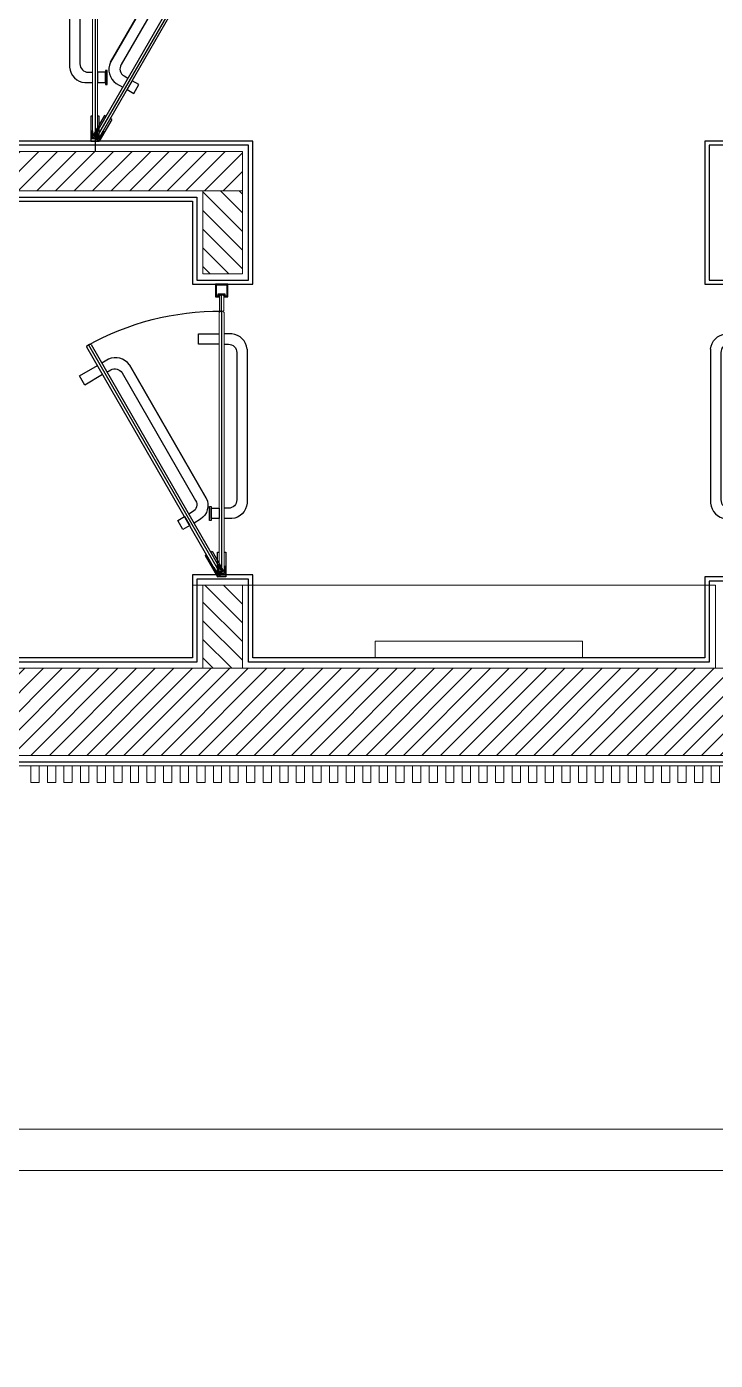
# Model space of a CAD drawing. Header units: millimetres. Extents: x -343543 to 400519, y -115663 to 104219.
# Drawn here: x -305928 to -304268, y 1543 to 4756 of the extents above; entities that cross this region are included whole.
import ezdxf
from ezdxf.xclip import XClip

# ---------------------------------------------------------------- set-up
doc = ezdxf.new("R2010")
doc.units = ezdxf.units.MM
doc.header["$XCLIPFRAME"] = 0
doc.linetypes.add('XREF MAT BANG TUONG XAY$0$CENTER', pattern=[50.8, 31.75, -6.35, 6.35, -6.35])
doc.layers.get('0').update_dxf_attribs({"color": 231, "lineweight": 0})
for name, color, linetype, lineweight in [('A-PATT', 252, 'Continuous', 9), ('A-SYMBOLS', 10, 'Continuous', 13), ('XREF MAT BANG TUONG XAY$0$01.Xref _MB T1$0$A-DOOR', 8, 'Continuous', 9), ('XREF MAT BANG TUONG XAY$0$01.Xref _MB T1$0$A-FNSH', 8, 'Continuous', 9), ('XREF MAT BANG TUONG XAY$0$01.Xref _MB T1$0$A-FURN', 8, 'Continuous', 5), ('XREF MAT BANG TUONG XAY$0$01.Xref _MB T1$0$A-TEXT', 8, 'Continuous', 25), ('XREF MAT BANG TUONG XAY$0$A-GRID', 8, 'XREF MAT BANG TUONG XAY$0$CENTER', 15), ('XREF MAT BANG TUONG XAY$0$A-WALL-INT', 8, 'Continuous', 9)]:
    doc.layers.add(name, color=color, linetype=linetype, lineweight=lineweight)
for name, color, linetype in [('XREF MAT BANG TUONG XAY$0$A-FNSH', 8, 'Continuous'), ('XREF MAT BANG TUONG XAY$0$A-FURN', 8, 'Continuous'), ('XREF MAT BANG TUONG XAY$0$A-PATT', 8, 'Continuous'), ('XREF MAT BANG TUONG XAY$0$FF-FURN', 8, 'Continuous')]:
    doc.layers.add(name, color=color, linetype=linetype)

# ---------------------------------------------------------------- blocks, each defined once
blk = doc.blocks.new('XREF MAT BANG TUONG XAY$0$00.xref_IKIGAI_Truc')
at = {"layer": 'XREF MAT BANG TUONG XAY$0$A-GRID', "color": 8, "ltscale": 20}
blk.add_lwpolyline([(-2907.5, 3000), (42750, 3000)], dxfattribs=at)
blk = doc.blocks.new('*U125')
at = {"layer": 'XREF MAT BANG TUONG XAY$0$01.Xref _MB T1$0$A-FURN', "color": 8}
blk.add_lwpolyline([(-10, -20), (10, -20), (10, 20), (-10, 20)], close=True, dxfattribs=at)
blk = doc.blocks.new('*U126')
at = {"color": 8, "transparency": 16777216}
for p in [(-2680, 0), (-2640, 0), (-2600, 0), (-2560, 0), (-2520, 0), (-2480, 0), (-2440, 0), (-2400, 0), (-2360, 0), (-2320, 0), (-2280, 0), (-2240, 0), (-2200, 0), (-2160, 0), (-2120, 0), (-2080, 0), (-2040, 0), (-2000, 0), (-1960, 0), (-1920, 0), (-1880, 0), (-1840, 0), (-1800, 0), (-1760, 0), (-1720, 0), (-1680, 0), (-1640, 0), (-1600, 0), (-1560, 0), (-1520, 0), (-1480, 0), (-1440, 0), (-1400, 0), (-1360, 0), (-1320, 0), (-1280, 0), (-1240, 0), (-1200, 0), (-1160, 0), (-1120, 0), (-1080, 0), (-1040, 0)]:
    blk.add_blockref('*U125', p, dxfattribs=at)
blk = doc.blocks.new('XREF MAT BANG TUONG XAY$0$01.Xref _MB T1$0$lam nhom T1')
at = {"color": 8}
blk.add_lwpolyline([(8395, 0), (0, 0), (0, -25), (8395, -25)], close=True, dxfattribs=at)
blk.add_blockref('*U126', (8385, -45), dxfattribs=at)
blk = doc.blocks.new('XREF MAT BANG TUONG XAY$0$xref_IKIGAI_Cot')
at = {"layer": 'XREF MAT BANG TUONG XAY$0$A-GRID', "color": 8, "ltscale": 20}
blk.add_lwpolyline([(-2907.5, 3000), (42750, 3000)], dxfattribs=at)
blk = doc.blocks.new('XREF MAT BANG TUONG XAY$0$YLD.Studio-04-126')
at = {"layer": 'XREF MAT BANG TUONG XAY$0$01.Xref _MB T1$0$A-DOOR', "color": 8}
blk.add_lwpolyline([(4.4, -8), (6, -9.6), (6, -637), (3, -640), (-3, -640), (-6, -637), (-6, -9.6), (-4.4, -8)], close=True, dxfattribs=at)
at = {"layer": 'XREF MAT BANG TUONG XAY$0$FF-FURN', "color": 8}
blk.add_line((0, -640), (0, -8), dxfattribs=at)
for points in [[(6, -60), (10, -60), (10, 0), (-10, 0), (-10, -60), (-6, -60)], [(-6, -560.6), (-56, -560.6), (-56, -585.6), (-6, -585.6)]]:
    blk.add_lwpolyline(points, dxfattribs=at)
for points in [[(-6, -25), (-9, -25), (-9, -5), (9, -5), (9, -25), (6, -25), (6, -8), (-6, -8)], [(-29, -136.3), (-29, -170.1), (-25, -170.1), (-25, -136.3)], [(-25, -165.7), (-6, -165.7), (-6, -140.7), (-25, -140.7)]]:
    blk.add_lwpolyline(points, close=True, dxfattribs=at)
for points in [[(61.5, -548.6), (61.5, -177.8, 0.368054), (24.4, -140.7), (6, -140.7)], [(6, -560.6), (16.5, -560.6, 0.414214), (36.5, -540.6), (36.5, -185.7, 0.414214), (16.5, -165.7), (6, -165.7)], [(61.5, -548.6, -0.36855), (24.4, -585.6), (6, -585.6)]]:
    blk.add_lwpolyline(points, format="xyb", dxfattribs=at)
blk = doc.blocks.new('XREF MAT BANG TUONG XAY$0$YLD.Studio-04-132')
at = {"layer": 'XREF MAT BANG TUONG XAY$0$FF-FURN', "color": 8}
blk.add_lwpolyline([(-6, 25), (6, 25), (6, 30), (15, 30), (15, 0), (-15, 0), (-15, 30), (-6, 30), (-6, 25)], dxfattribs=at)
blk.add_lwpolyline([(-8, 23), (8, 23), (8, 28), (13, 28), (13, 2), (-13, 2), (-13, 28), (-8, 28)], close=True, dxfattribs=at)
for centre, start, end in [((-4.8, 30.3), 99.564, 194.9242), ((4.8, 30.3), 345.0758, 80.436)]:
    blk.add_arc(centre, 1.25, start, end, dxfattribs=at)
blk = doc.blocks.new('XREF MAT BANG TUONG XAY$0$YLD.Studio-04-207')
at = {"layer": 'XREF MAT BANG TUONG XAY$0$FF-FURN', "color": 8, "ltscale": 150}
for p, q in [((-40, -52), (-10, 0)), ((-10, 0), (7.3, -10)), ((-321.3, -559.3), (-5.3, -11.9)), ((-22.7, -62), (7.3, -10)), ((-40, -52), (-36.5, -54)), ((-26.1, -60), (-22.7, -62))]:
    blk.add_line(p, q, dxfattribs=at)
for points in [[(-9.1, -9.7), (-11.3, -10.3), (-325, -553.7), (-323.9, -557.8), (-318.7, -560.8), (-314.6, -559.7), (-1.6, -17.5), (-2.7, -13.4)], [(-8.6, -29.7), (-6, -31.2), (4, -13.8), (-11.6, -4.8), (-21.6, -22.2), (-19, -23.7), (-10.5, -8.9), (-0.1, -14.9)]]:
    blk.add_lwpolyline(points, close=True, dxfattribs=at)
at = {"layer": 'XREF MAT BANG TUONG XAY$0$FF-FURN', "color": 8, "ltscale": 100}
blk.add_lwpolyline([(-105.8, -136), (-89.4, -145.5), (-76.9, -123.9), (-93.3, -114.4)], close=True, dxfattribs=at)
at = {"layer": 'XREF MAT BANG TUONG XAY$0$FF-FURN', "color": 8, "ltscale": 150}
for points in [[(-276.4, -493.5), (-267.3, -498.7, 0.414214), (-240, -491.4), (-62.6, -184.1, 0.414214), (-69.9, -156.8), (-79, -151.5)], [(-222.4, -510.8), (-37, -189.7, 0.368054), (-50.6, -139), (-66.5, -129.9)], [(-37, -189.7), (-222.4, -510.8, -0.368054), (-273, -524.3), (-288.9, -515.1)]]:
    blk.add_lwpolyline(points, format="xyb", dxfattribs=at)
at = {"layer": 'XREF MAT BANG TUONG XAY$0$FF-FURN', "color": 8, "ltscale": 100}
blk.add_lwpolyline([(-286.8, -487.5), (-330.1, -462.4), (-342.6, -484.1), (-299.3, -509.1)], dxfattribs=at)
at = {"layer": 'XREF MAT BANG TUONG XAY$0$FF-FURN', "color": 8, "ltscale": 150}
blk.add_arc((-8.5, 1.5), 641.5, 240.5261, 270.7566, dxfattribs=at)
blk = doc.blocks.new('*U221')
at = {"layer": 'XREF MAT BANG TUONG XAY$0$A-PATT'}
h = blk.add_hatch(dxfattribs=at)
h.set_pattern_fill('ANSI31', color=8, scale=10)
h.set_pattern_definition([(45, (39801.808, -11293.564), (-22.45064, 22.45064), [])])
h.paths.add_polyline_path([(-38.7, 47.5), (4316.3, 47.5), (4316.3, -162.5), (-38.7, -162.5)])
at = {"layer": 'XREF MAT BANG TUONG XAY$0$A-WALL-INT', "color": 8}
blk.add_lwpolyline([(-38.7, 47.5), (4316.3, 47.5), (4316.3, -162.5), (-38.7, -162.5)], close=True, dxfattribs=at)
blk = doc.blocks.new('*U222')
at = {"layer": 'XREF MAT BANG TUONG XAY$0$A-PATT'}
h = blk.add_hatch(dxfattribs=at)
h.set_pattern_fill('ANSI31', color=8, scale=10)
h.set_pattern_definition([(45, (36996.79, -11178.564), (-22.45064, 22.45064), [])])
h.paths.add_polyline_path([(-38.7, 47.5), (1511.3, 47.5), (1511.3, -47.5), (-38.7, -47.5)])
at = {"layer": 'XREF MAT BANG TUONG XAY$0$A-WALL-INT', "color": 8}
blk.add_lwpolyline([(-38.7, 47.5), (1511.3, 47.5), (1511.3, -47.5), (-38.7, -47.5)], close=True, dxfattribs=at)
blk = doc.blocks.new('*U223')
at = {"layer": 'XREF MAT BANG TUONG XAY$0$A-PATT'}
h = blk.add_hatch(dxfattribs=at)
h.set_pattern_fill('ANSI31', color=8, scale=10)
h.set_pattern_definition([(45, (35646.79, -11178.564), (-22.45064, 22.45064), [])])
h.paths.add_polyline_path([(-38.7, 47.5), (161.3, 47.5), (161.3, -47.5), (-38.7, -47.5)])
at = {"layer": 'XREF MAT BANG TUONG XAY$0$A-WALL-INT', "color": 8}
blk.add_lwpolyline([(-38.7, 47.5), (161.3, 47.5), (161.3, -47.5), (-38.7, -47.5)], close=True, dxfattribs=at)
blk = doc.blocks.new('XREF MAT BANG TUONG XAY$0$01.Xref _MB T1$0$Phong tam')
at = {"color": 8}
blk.add_line((-1710, 1070), (-1710, 1109), dxfattribs=at)
at = {"layer": 'XREF MAT BANG TUONG XAY$0$01.Xref _MB T1$0$A-DOOR', "color": 8, "elevation": 0}
blk.add_lwpolyline([(-1713, 1109), (-1707, 1109), (-1705, 1107), (-1705, 1072), (-1707, 1070), (-1713, 1070), (-1715, 1072), (-1715, 1107)], close=True, dxfattribs=at)
at = {"layer": 'XREF MAT BANG TUONG XAY$0$01.Xref _MB T1$0$A-FNSH', "color": 8, "elevation": 0}
blk.add_lwpolyline([(-1665, 410), (-1640, 410)], dxfattribs=at)
blk.add_lwpolyline([(-1665, 410), (-1640, 410)], dxfattribs=at)
blk.add_lwpolyline([(-1665, 410), (-1640, 410)], dxfattribs=at)
at = {"layer": 'XREF MAT BANG TUONG XAY$0$01.Xref _MB T1$0$A-FURN', "color": 8}
blk.add_lwpolyline([(-2900, 210), (-1760, 210), (-1760, 410), (-2900, 410)], close=True, dxfattribs=at)
blk.add_lwpolyline([(-2900, 210), (-1760, 210), (-1760, 410), (-2900, 410)], close=True, dxfattribs=at)
blk.add_lwpolyline([(-2900, 210), (-1760, 210), (-1760, 410), (-2900, 410)], close=True, dxfattribs=at)
at = {"layer": 'XREF MAT BANG TUONG XAY$0$A-FURN', "color": 8}
blk.add_line((-1405, 6990), (-1405, 1455), dxfattribs=at)
blk.add_line((-1405, 6990), (-1405, 1455), dxfattribs=at)
blk.add_line((-1405, 6990), (-1405, 1455), dxfattribs=at)
at = {"color": 8, "xscale": -1, "rotation": 180}
blk.add_blockref('XREF MAT BANG TUONG XAY$0$YLD.Studio-04-207', (-1405, 1480), dxfattribs=at)
at = {"color": 8, "rotation": 180}
for name, p in [('XREF MAT BANG TUONG XAY$0$YLD.Studio-04-132', (-1710, 1135)), ('XREF MAT BANG TUONG XAY$0$YLD.Studio-04-207', (-1710, 430))]:
    blk.add_blockref(name, p, dxfattribs=at)
at = {"layer": 'XREF MAT BANG TUONG XAY$0$01.Xref _MB T1$0$A-DOOR', "color": 8, "xscale": -1, "rotation": 180}
for p in [(-1405, 1480), (-2950, 430)]:
    blk.add_blockref('XREF MAT BANG TUONG XAY$0$YLD.Studio-04-126', p, dxfattribs=at)
at = {"layer": 'XREF MAT BANG TUONG XAY$0$01.Xref _MB T1$0$A-DOOR', "color": 8, "rotation": 180}
blk.add_blockref('XREF MAT BANG TUONG XAY$0$YLD.Studio-04-126', (-1710, 430), dxfattribs=at)
at = {"layer": 'XREF MAT BANG TUONG XAY$0$A-FURN', "color": 8}
for name, p, xscale, rotation in [('*U222', (-1721.3, 1407.5), -1, 180), ('*U223', (-1712.5, 1321.3), -1.000000000000001, 90), ('*U223', (-1712.5, 371.3), -1.000000000000001, 90), ('*U221', (-4316.3, 47.5), -1, 180)]:
    blk.add_blockref(name, p, dxfattribs=dict(at, xscale=xscale, rotation=rotation))
blk = doc.blocks.new('XREF MAT BANG NOI THAT')
at = {"color": 8}
for points in [[(33180, 3410), (34270, 3410), (34270, 3235), (33180, 3235)], [(33975, 3235), (33475, 3235), (33475, 3275), (33975, 3275)]]:
    blk.add_lwpolyline(points, close=True, dxfattribs=at)
blk = doc.blocks.new('01.Xref _MB T1')
at = {"color": 8}
blk.add_lwpolyline([(39999.98286, 2999.99997), (40000.00012, 19400), (-0.00011, 19399.99891), (0.00011, 2999.99997), (8394.99073, 2999.9999), (8394.99073, -99.99996), (31605.0109, -99.99952), (31605.0109, 3000.00035)], close=True, dxfattribs=at)
at = {"layer": 'XREF MAT BANG TUONG XAY$0$01.Xref _MB T1$0$A-FNSH', "color": 8}
for points in [[(31714.99073, 1999.99999), (41000, 1999.99998), (41000.00012, 20399.99968), (25516.68715, 20400.0078)], [(31605.00949, 2099.99999), (40900.00022, 2099.99998), (40900.00024, 8054.99997)]]:
    blk.add_lwpolyline(points, dxfattribs=at)
at = {"layer": 'XREF MAT BANG TUONG XAY$0$A-FNSH', "color": 8}
for points in [[(35825.01906, 4469.99998), (34280.0013, 4469.99998), (34280.0013, 4144.99998), (34405.0013, 4144.99998)], [(34405.00076, 3419.99982), (34280.00076, 3420.00004), (34280.00076, 3225.00016), (33170.00184, 3225.00016), (33170.00184, 3425.00004), (33045.0013, 3424.99982), (33045.0013, 3225.00006), (31620.0013, 3224.9999), (31620.0013, 4345.00014), (33045.0013, 4344.99987), (33045.0013, 4144.99998), (33170.0013, 4144.99998), (33170.0013, 4469.99998), (31620.0013, 4470.00014), (31620.0013, 5469.99999)], [(35815.01905, 4479.99998), (34270.0013, 4479.99998), (34270.0013, 4134.99998), (34415.0013, 4134.99998)], [(34415.00076, 3429.9998), (34270.00076, 3430.00006), (34270.00076, 3235.00016), (33180.00184, 3235.00016), (33180.00184, 3435.00006), (33035.0013, 3434.9998), (33035.0013, 3235.00006), (31630.0013, 3234.99991), (31630.0013, 4335.00013), (33035.0013, 4334.99987), (33035.0013, 4134.99998), (33180.0013, 4134.99998), (33180.0013, 4479.99998), (31630.0013, 4480.00014), (31630.0013, 5459.99999)], [(25775.01058, 5984.99999), (31040.01069, 5984.99999), (31040.01069, 5884.99999), (31380.0013, 5884.99999), (31380.0013, 1284.99999), (31620.01069, 1284.99999), (31620.00978, 2985.0003), (40015.01091, 2984.99996), (40015.00113, 4414.99998), (37635.00083, 4415.00002), (37635.00082, 4290.0096), (39890.01081, 4290.00949), (39890.01081, 3414.99997), (39685.00142, 3414.99997), (39685.0012, 3109.99998), (36065.02005, 3109.99998), (36065.02143, 9974.99976), (39585.00146, 9975), (39585.00146, 9785.00021), (39890.01088, 9785.00021), (39890.01013, 5504.99989)]]:
    blk.add_lwpolyline(points, dxfattribs=at)
at = {"color": 8}
blk.add_blockref('XREF MAT BANG TUONG XAY$0$00.xref_IKIGAI_Truc', (0.00011, 0), dxfattribs=at)
ref = blk.add_blockref('XREF MAT BANG TUONG XAY$0$xref_IKIGAI_Cot', (-0.00927, -0.00001), dxfattribs=at)
XClip(ref).set_block_clipping_path([(-1610.3425959283, -2225.6693134198), (41829.1295208634, 21555.8819575264)])
at = {"color": 8, "xscale": -1}
blk.add_blockref('XREF MAT BANG TUONG XAY$0$01.Xref _MB T1$0$lam nhom T1', (40000.00171, 2999.99998), dxfattribs=at)
at = {"layer": 'XREF MAT BANG TUONG XAY$0$01.Xref _MB T1$0$A-TEXT', "color": 8, "xscale": -1}
blk.add_blockref('XREF MAT BANG TUONG XAY$0$01.Xref _MB T1$0$Phong tam', (31395.0001, 2999.99999), dxfattribs=at)
at = {"layer": 'A-PATT', "color": 8}
blk.add_blockref('XREF MAT BANG NOI THAT', (0, 0), dxfattribs=at)

msp = doc.modelspace()

# ---------------------------------------------------------------- block references
at = {"layer": 'A-SYMBOLS'}
msp.add_blockref('01.Xref _MB T1', (-338563.5, 0), dxfattribs=at)

doc.saveas('drawing.dxf')
